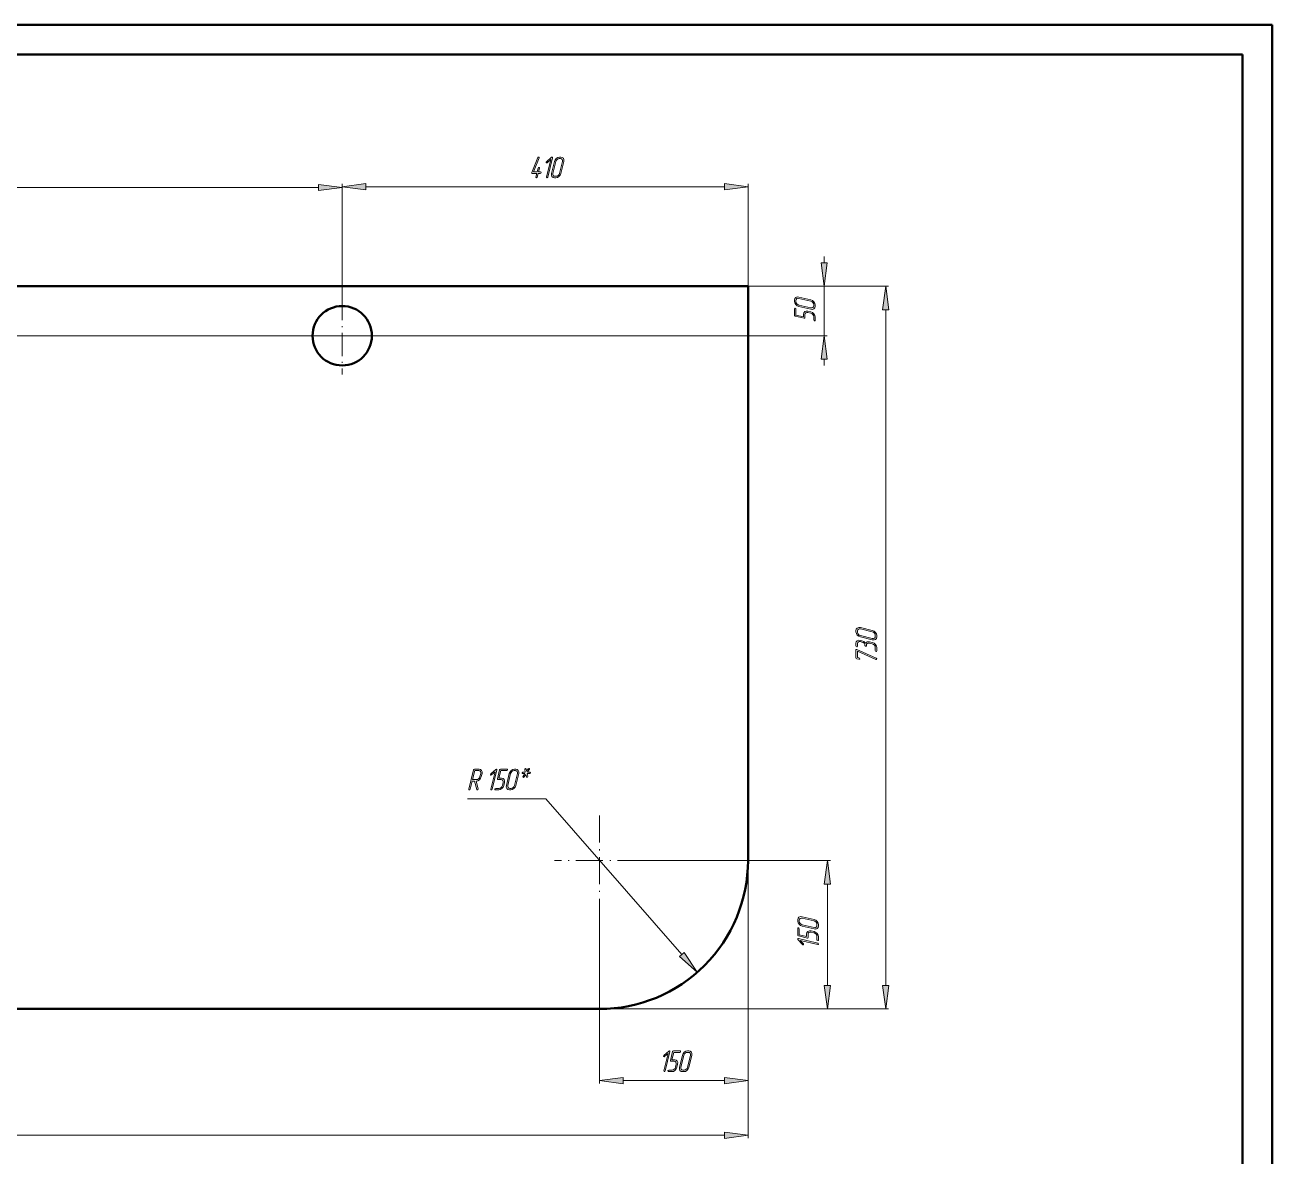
# Model space of a CAD drawing. Extents: x 0 to 420, y 0 to 297.
# Drawn here: x 210 to 420, y 106.6 to 297 of the extents above; entities that cross this region are included whole.
import ezdxf

# ---------------------------------------------------------------- set-up
doc = ezdxf.new("R2010")
doc.units = 0
doc.linetypes.add('DASHDOT', pattern=[18.5, 12, -3, 0.5, -3])

msp = doc.modelspace()

# ---------------------------------------------------------------- linework, layer by layer
at = {"color": 7, "lineweight": 50}
for p, q in [((420, 297), (0, 297)), ((420, 0), (420, 297)), ((415, 292), (20, 292)), ((415, 5), (415, 292)), ((331.758728, 253.012207), (38.4254, 253.012207)), ((331.758728, 253.012207), (331.758728, 156.34552)), ((306.758728, 131.34552), (63.4254, 131.34552))]:
    msp.add_line(p, q, dxfattribs=at)
at = {"color": 7, "lineweight": 13}
for p, q in [((110.724518, 269.630341), (259.459625, 269.630341)), ((263.425415, 251.178864), (263.425415, 270.269165)), ((263.425415, 251.178864), (263.425415, 270.130341)), ((267.391174, 269.769165), (327.792969, 269.769165)), ((331.758728, 253.012207), (331.758728, 270.269165)), ((344.585632, 256.977966), (344.585632, 258.012207)), ((331.758728, 253.012207), (355.436493, 253.012207)), ((331.758728, 253.012207), (345.085632, 253.012207)), ((344.585632, 244.678864), (344.585632, 253.012207)), ((354.936493, 135.31131), (354.936493, 249.046417)), ((113.258736, 244.678864), (345.085632, 244.678864)), ((344.585632, 239.678864), (344.585632, 240.713089)), ((297.697388, 166.716339), (284.503967, 166.716339)), ((320.598541, 140.505753), (297.697388, 166.716339)), ((314.327332, 156.34552), (345.621307, 156.34552)), ((331.758728, 156.34552), (331.758728, 109.578636)), ((331.758728, 156.34552), (331.758728, 118.792427)), ((345.121307, 135.31131), (345.121307, 152.379745)), ((306.758728, 148.776947), (306.758728, 118.792427)), ((306.758728, 131.34552), (345.621307, 131.34552)), ((306.758728, 131.34552), (355.436493, 131.34552)), ((310.724518, 119.292427), (327.792969, 119.292427)), ((42.391174, 110.078636), (327.792969, 110.078636))]:
    msp.add_line(p, q, dxfattribs=at)
at = {"color": 7, "linetype": 'DASHDOT', "lineweight": 13, "ltscale": 0.325}
for p, q in [((263.425415, 251.178864), (263.425415, 238.178864)), ((269.925415, 244.678864), (256.925415, 244.678864))]:
    msp.add_line(p, q, dxfattribs=at)
at = {"color": 7, "linetype": 'DASHDOT', "lineweight": 13, "ltscale": 0.378429}
for p, q in [((306.758728, 163.914108), (306.758728, 148.776947)), ((314.327332, 156.34552), (299.190186, 156.34552))]:
    msp.add_line(p, q, dxfattribs=at)
at = {"color": 7, "lineweight": 13}
for points in [[(296.484497, 272.266998), (296.636475, 272.896362), (296.622681, 272.988464), (296.558197, 273.019165), (296.470703, 272.983368), (296.410828, 272.896362), (296.25885, 272.266998), (295.609497, 272.266998), (296.59964, 274.615662), (296.608856, 274.646362), (296.595032, 274.733368), (296.521362, 274.769165), (296.447662, 274.743591), (296.392395, 274.66684), (295.337799, 272.169769), (295.333191, 272.139069), (295.342407, 272.052063), (295.411499, 272.016266), (296.198975, 272.016266), (296.046997, 271.391998), (296.060822, 271.299866), (296.134521, 271.269165), (296.222015, 271.299866), (296.272675, 271.391998), (296.424652, 272.016266), (296.765442, 272.016266), (296.857544, 272.05719), (296.908203, 272.144165), (296.898987, 272.231171), (296.825317, 272.266998)], [(298.068726, 271.391998), (298.856201, 274.641266), (298.842407, 274.733368), (298.768738, 274.764069), (298.685822, 274.728241), (297.833862, 273.981171), (297.773987, 273.894165), (297.792419, 273.80719), (297.861481, 273.766266), (297.948975, 273.80719), (298.556885, 274.344482), (297.843079, 271.391998), (297.861481, 271.299866), (297.930542, 271.269165), (298.018066, 271.299866)], [(300.247009, 272.016266), (300.73056, 274.016998), (300.748993, 274.303528), (300.661499, 274.549164), (300.477295, 274.712891), (300.233215, 274.769165), (300.007538, 274.769165), (299.731232, 274.707764), (299.473328, 274.544037), (299.270691, 274.298431), (299.155579, 274.016998), (298.671997, 272.016266), (298.648987, 271.729706), (298.745697, 271.489197), (298.920715, 271.320343), (299.164795, 271.269165), (299.390442, 271.269165), (299.66214, 271.320343), (299.924652, 271.489197), (300.127258, 271.729706)], [(300.021362, 272.016266), (299.938477, 271.816711), (299.804901, 271.663208), (299.629913, 271.550598), (299.450317, 271.519897), (299.22464, 271.519897), (299.063477, 271.550598), (298.948334, 271.663208), (298.88385, 271.821808), (298.897675, 272.016266), (299.381226, 274.016998), (299.454895, 274.206299), (299.593079, 274.370056), (299.763458, 274.477509), (299.947662, 274.518433), (300.17334, 274.518433), (300.334503, 274.477509), (300.454254, 274.370056), (300.514099, 274.206299), (300.504913, 274.016998)], [(259.459625, 269.108246), (263.425415, 269.630341), (259.459625, 270.152466)], [(267.391174, 270.29129), (263.425415, 269.769165), (267.391174, 269.24707)], [(327.792969, 269.24707), (331.758728, 269.769165), (327.792969, 270.29129)], [(344.063538, 256.977966), (344.585632, 253.012207), (345.107727, 256.977966)], [(355.458618, 249.046417), (354.936493, 253.012207), (354.414398, 249.046417)], [(342.338562, 250.715271), (340.33783, 251.198822), (340.05127, 251.217255), (339.805664, 251.129745), (339.641907, 250.945526), (339.585632, 250.701447), (339.585632, 250.4758), (339.647034, 250.199478), (339.810791, 249.941589), (340.056396, 249.738953), (340.33783, 249.623825), (342.338562, 249.140274), (342.625122, 249.117249), (342.865601, 249.213959), (343.034485, 249.388947), (343.085632, 249.633026), (343.085632, 249.858688), (343.034485, 250.130402), (342.865601, 250.392899), (342.625122, 250.595535)], [(342.338562, 250.489609), (342.538116, 250.406723), (342.69165, 250.273163), (342.804199, 250.098175), (342.8349, 249.918564), (342.8349, 249.692902), (342.804199, 249.531723), (342.69165, 249.416595), (342.53302, 249.352112), (342.338562, 249.365936), (340.33783, 249.849487), (340.148499, 249.923157), (339.984741, 250.061325), (339.877319, 250.23172), (339.836365, 250.415924), (339.836365, 250.641586), (339.877319, 250.802765), (339.984741, 250.922516), (340.148499, 250.982376), (340.33783, 250.973175)], [(342.338562, 248.68895), (341.837097, 248.808685), (341.550537, 248.827118), (341.310059, 248.739609), (341.146301, 248.559998), (341.090027, 248.320526), (341.090027, 247.869217), (339.836365, 248.168564), (339.836365, 249.177109), (339.795441, 249.273819), (339.713562, 249.324478), (339.626587, 249.310669), (339.585632, 249.236984), (339.585632, 248.113297), (339.62146, 248.021194), (339.713562, 247.975143), (341.21283, 247.611328), (341.310059, 247.615936), (341.340759, 247.689606), (341.340759, 248.256058), (341.376587, 248.417236), (341.484009, 248.541595), (341.647766, 248.596848), (341.837097, 248.583038), (342.338562, 248.463287), (342.53302, 248.38501), (342.69165, 248.25145), (342.804199, 248.076447), (342.8349, 247.896851), (342.8349, 247.330399), (342.875854, 247.238297), (342.96283, 247.187637), (343.049805, 247.196854), (343.085632, 247.270538), (343.085632, 247.836975), (343.034485, 248.104095), (342.865601, 248.366577), (342.625122, 248.569214)], [(345.107727, 240.713089), (344.585632, 244.678864), (344.063538, 240.713089)], [(352.689423, 195.059448), (350.68869, 195.543015), (350.402161, 195.561432), (350.156525, 195.473923), (349.992798, 195.289719), (349.936493, 195.045639), (349.936493, 194.819977), (349.997894, 194.543671), (350.161652, 194.285767), (350.407257, 194.083145), (350.68869, 193.968002), (352.689423, 193.484451), (352.975952, 193.461426), (353.216461, 193.558136), (353.385315, 193.733139), (353.436493, 193.977219), (353.436493, 194.202881), (353.385315, 194.474594), (353.216461, 194.737091), (352.975952, 194.939713)], [(352.689423, 194.833801), (352.888977, 194.7509), (353.04248, 194.617355), (353.15506, 194.442352), (353.18576, 194.262741), (353.18576, 194.037094), (353.15506, 193.8759), (353.04248, 193.760773), (352.88385, 193.696304), (352.689423, 193.710114), (350.68869, 194.193665), (350.499359, 194.267349), (350.335632, 194.405502), (350.228149, 194.575897), (350.187225, 194.760117), (350.187225, 194.985779), (350.228149, 195.146957), (350.335632, 195.266693), (350.499359, 195.326569), (350.68869, 195.317352)], [(351.522766, 192.950241), (351.26178, 193.198929), (350.939423, 193.34169), (350.68869, 193.401566), (350.402161, 193.419983), (350.156525, 193.337082), (349.992798, 193.157486), (349.936493, 192.908798), (349.936493, 192.457489), (349.977417, 192.365372), (350.064423, 192.319321), (350.151428, 192.323929), (350.187225, 192.397614), (350.187225, 192.848923), (350.228149, 193.014725), (350.335632, 193.129852), (350.499359, 193.189713), (350.68869, 193.180511), (350.939423, 193.120636), (351.13385, 193.03775), (351.29248, 192.899582), (351.40506, 192.729187), (351.43576, 192.549591), (351.476685, 192.457489), (351.56369, 192.402222), (351.650696, 192.416031), (351.686493, 192.489716), (351.686493, 192.60025), (351.727417, 192.766037), (351.8349, 192.885773), (351.998627, 192.94104), (352.187958, 192.927216), (352.689423, 192.80748), (352.88385, 192.729187), (353.04248, 192.595642), (353.15506, 192.420639), (353.18576, 192.236435), (353.18576, 191.674591), (353.226685, 191.582489), (353.31369, 191.53183), (353.400696, 191.541031), (353.436493, 191.614716), (353.436493, 192.176559), (353.385315, 192.448273), (353.216461, 192.71077), (352.975952, 192.913406), (352.689423, 193.033142), (352.187958, 193.152878), (351.793945, 193.143661)], [(350.090027, 191.863403), (350.054199, 191.877213), (349.972321, 191.863403), (349.936493, 191.789719), (349.936493, 190.435776), (349.972321, 190.343658), (350.064423, 190.297607), (350.437958, 190.205505), (350.53006, 190.214722), (350.56076, 190.288406), (350.53006, 190.3759), (350.437958, 190.431168), (350.187225, 190.491028), (350.187225, 191.587082), (353.28299, 190.196304), (353.318817, 190.18248), (353.405792, 190.200897), (353.436493, 190.269989), (353.410919, 190.343658), (353.339294, 190.403534)], [(285.963837, 169.715607), (285.991455, 169.715607), (286.263184, 169.771896), (286.521088, 169.935638), (286.728333, 170.176132), (286.848053, 170.462677), (286.967773, 170.964142), (286.986206, 171.250702), (286.898712, 171.496307), (286.714508, 171.660049), (286.470428, 171.716339), (285.682922, 171.716339), (285.59082, 171.680511), (285.544769, 171.588409), (284.757263, 168.339142), (284.771088, 168.24704), (284.840149, 168.216339), (284.932251, 168.24704), (284.98291, 168.339142), (285.319092, 169.715607), (285.705933, 169.715607), (286.111206, 168.27774), (286.138855, 168.226578), (286.189514, 168.216339), (286.277008, 168.252151), (286.332275, 168.339142), (286.336853, 168.40567)], [(285.378967, 169.966339), (285.73819, 171.465607), (286.410553, 171.465607), (286.571716, 171.424667), (286.691467, 171.317215), (286.751343, 171.153473), (286.742126, 170.964142), (286.622375, 170.462677), (286.53949, 170.268234), (286.401337, 170.109619), (286.230957, 170.002151), (286.051331, 169.966339)], [(288.677002, 168.339142), (289.464478, 171.588409), (289.450684, 171.680511), (289.377014, 171.711227), (289.294098, 171.6754), (288.442139, 170.928329), (288.382263, 170.841339), (288.400696, 170.754349), (288.469757, 170.713409), (288.557251, 170.754349), (289.165161, 171.291626), (288.451355, 168.339142), (288.469757, 168.24704), (288.538818, 168.216339), (288.626343, 168.24704)], [(290.629639, 168.963409), (290.749359, 169.464874), (290.767792, 169.751434), (290.680298, 169.991928), (290.500671, 170.15567), (290.2612, 170.211945), (289.809875, 170.211945), (290.109253, 171.465607), (291.117798, 171.465607), (291.214508, 171.506546), (291.265137, 171.588409), (291.251343, 171.6754), (291.177673, 171.716339), (290.053955, 171.716339), (289.961853, 171.680511), (289.915833, 171.588409), (289.552002, 170.089142), (289.55661, 169.991928), (289.63028, 169.961227), (290.196716, 169.961227), (290.35791, 169.9254), (290.482269, 169.817947), (290.537537, 169.654205), (290.523712, 169.464874), (290.403992, 168.963409), (290.325684, 168.768967), (290.192139, 168.610352), (290.017151, 168.497772), (289.837524, 168.467072), (289.271088, 168.467072), (289.178955, 168.426132), (289.128296, 168.339142), (289.137512, 168.252151), (289.211212, 168.216339), (289.777649, 168.216339), (290.044769, 168.267517), (290.307251, 168.436371), (290.509888, 168.676865)], [(292.655945, 168.963409), (293.139496, 170.964142), (293.157928, 171.250702), (293.070435, 171.496307), (292.88623, 171.660049), (292.642151, 171.716339), (292.416473, 171.716339), (292.140167, 171.654938), (291.882263, 171.491196), (291.679626, 171.245575), (291.564514, 170.964142), (291.080933, 168.963409), (291.057922, 168.676865), (291.154633, 168.436371), (291.329651, 168.267517), (291.57373, 168.216339), (291.799377, 168.216339), (292.071075, 168.267517), (292.333588, 168.436371), (292.536194, 168.676865)], [(292.430298, 168.963409), (292.347412, 168.763855), (292.213837, 168.610352), (292.038849, 168.497772), (291.859253, 168.467072), (291.633575, 168.467072), (291.472412, 168.497772), (291.357269, 168.610352), (291.292786, 168.768967), (291.30661, 168.963409), (291.790161, 170.964142), (291.863831, 171.153473), (292.002014, 171.317215), (292.172394, 171.424667), (292.356598, 171.465607), (292.582275, 171.465607), (292.743439, 171.424667), (292.86319, 171.317215), (292.923035, 171.153473), (292.913849, 170.964142)], [(294.622375, 171.214874), (294.926331, 171.654938), (294.953979, 171.716339), (294.940155, 171.803329), (294.866455, 171.839142), (294.755951, 171.767517), (294.479614, 171.368378), (294.396729, 171.767517), (294.309235, 171.839142), (294.221741, 171.798218), (294.166473, 171.716339), (294.166473, 171.654938), (294.258575, 171.214874), (293.853333, 171.214874), (293.7612, 171.173935), (293.715149, 171.092072), (293.719757, 170.999969), (293.793457, 170.964142), (294.1987, 170.964142), (293.894775, 170.524094), (293.867126, 170.462677), (293.880951, 170.375702), (293.95462, 170.339874), (294.069763, 170.411514), (294.346069, 170.810638), (294.428955, 170.411514), (294.511871, 170.339874), (294.603973, 170.375702), (294.654633, 170.462677), (294.654633, 170.524094), (294.562531, 170.964142), (294.967773, 170.964142), (295.064514, 171.005081), (295.115173, 171.092072), (295.101349, 171.179062), (295.027649, 171.214874)], [(345.643433, 152.379745), (345.121307, 156.34552), (344.599213, 152.379745)], [(342.874237, 146.389938), (340.873505, 146.873489), (340.586975, 146.891907), (340.341339, 146.804413), (340.177612, 146.620193), (340.121307, 146.376114), (340.121307, 146.150452), (340.182709, 145.874146), (340.346466, 145.616241), (340.592072, 145.41362), (340.873505, 145.298492), (342.874237, 144.814941), (343.160767, 144.791901), (343.401276, 144.888611), (343.570129, 145.063614), (343.621307, 145.307693), (343.621307, 145.533356), (343.570129, 145.805069), (343.401276, 146.067566), (343.160767, 146.270203)], [(342.874237, 144.363617), (342.372772, 144.483353), (342.086243, 144.50177), (341.845734, 144.414276), (341.681976, 144.234665), (341.625702, 143.995193), (341.625702, 143.543884), (340.37204, 143.843231), (340.37204, 144.851776), (340.331116, 144.948486), (340.249237, 144.999146), (340.162231, 144.985321), (340.121307, 144.911652), (340.121307, 143.787964), (340.157135, 143.695862), (340.249237, 143.649811), (341.748505, 143.28598), (341.845734, 143.290588), (341.876434, 143.364273), (341.876434, 143.930725), (341.912231, 144.091904), (342.019714, 144.216248), (342.183441, 144.271515), (342.372772, 144.25769), (342.874237, 144.137955), (343.068665, 144.059662), (343.227295, 143.926117), (343.339874, 143.751114), (343.370575, 143.571503), (343.370575, 143.005066), (343.411499, 142.912964), (343.498505, 142.862305), (343.58551, 142.871521), (343.621307, 142.94519), (343.621307, 143.511642), (343.570129, 143.778748), (343.401276, 144.041245), (343.160767, 144.243881)], [(342.874237, 146.164276), (343.073792, 146.08139), (343.227295, 145.94783), (343.339874, 145.772827), (343.370575, 145.593231), (343.370575, 145.367569), (343.339874, 145.20639), (343.227295, 145.091248), (343.068665, 145.026779), (342.874237, 145.040588), (340.873505, 145.524139), (340.684174, 145.597824), (340.520447, 145.735992), (340.412964, 145.906372), (340.37204, 146.090591), (340.37204, 146.316254), (340.412964, 146.477432), (340.520447, 146.597168), (340.684174, 146.657043), (340.873505, 146.647827)], [(343.498505, 142.41098), (340.249237, 143.198486), (340.157135, 143.184662), (340.126434, 143.110992), (340.162231, 143.028091), (340.909332, 142.176117), (340.996307, 142.116241), (341.083313, 142.134674), (341.124237, 142.203751), (341.083313, 142.29126), (340.546021, 142.899139), (343.498505, 142.185333), (343.590607, 142.203751), (343.621307, 142.272827), (343.590607, 142.360321)], [(320.205353, 140.162216), (323.207886, 137.519318), (320.991699, 140.849274)], [(344.599213, 135.31131), (345.121307, 131.34552), (345.643433, 135.31131)], [(354.414398, 135.31131), (354.936493, 131.34552), (355.458618, 135.31131)], [(317.824219, 120.915237), (318.611694, 124.164505), (318.5979, 124.256607), (318.5242, 124.287308), (318.441315, 124.251495), (317.589325, 123.504417), (317.52948, 123.417427), (317.547882, 123.330437), (317.616974, 123.289505), (317.704468, 123.330437), (318.312378, 123.867722), (317.598541, 120.915237), (317.616974, 120.823128), (317.686035, 120.792427), (317.77356, 120.823128)], [(319.776855, 121.539505), (319.896576, 122.04097), (319.914978, 122.327515), (319.827515, 122.568008), (319.647888, 122.73175), (319.408417, 122.78804), (318.957092, 122.78804), (319.256439, 124.041695), (320.265015, 124.041695), (320.361694, 124.082634), (320.412354, 124.164505), (320.39856, 124.251495), (320.32486, 124.292427), (319.201172, 124.292427), (319.10907, 124.256607), (319.063019, 124.164505), (318.699219, 122.665237), (318.703796, 122.568008), (318.777496, 122.537308), (319.343933, 122.537308), (319.505127, 122.501495), (319.629456, 122.394035), (319.684723, 122.230293), (319.670898, 122.04097), (319.551178, 121.539505), (319.4729, 121.345062), (319.339355, 121.186432), (319.164337, 121.07386), (318.984741, 121.043159), (318.418274, 121.043159), (318.326172, 121.00222), (318.275513, 120.915237), (318.284729, 120.828247), (318.358398, 120.792427), (318.924866, 120.792427), (319.191956, 120.843597), (319.454468, 121.012459), (319.657104, 121.252953)], [(321.803162, 121.539505), (322.286713, 123.540237), (322.305115, 123.826782), (322.217621, 124.072395), (322.033417, 124.236145), (321.789337, 124.292427), (321.56369, 124.292427), (321.287354, 124.231026), (321.02948, 124.067276), (320.826843, 123.821671), (320.7117, 123.540237), (320.228149, 121.539505), (320.205139, 121.252953), (320.301819, 121.012459), (320.476837, 120.843597), (320.720917, 120.792427), (320.946594, 120.792427), (321.218292, 120.843597), (321.480774, 121.012459), (321.683411, 121.252953)], [(321.577515, 121.539505), (321.494598, 121.339943), (321.361053, 121.186432), (321.186035, 121.07386), (321.006439, 121.043159), (320.780792, 121.043159), (320.619598, 121.07386), (320.504456, 121.186432), (320.440002, 121.345062), (320.453796, 121.539505), (320.937378, 123.540237), (321.011047, 123.729561), (321.1492, 123.893303), (321.319611, 124.000763), (321.503815, 124.041695), (321.729462, 124.041695), (321.890656, 124.000763), (322.010376, 123.893303), (322.070251, 123.729561), (322.061035, 123.540237)], [(310.724518, 119.814529), (306.758728, 119.292427), (310.724518, 118.770325)], [(327.792969, 118.770325), (331.758728, 119.292427), (327.792969, 119.814529)], [(327.792969, 109.556534), (331.758728, 110.078636), (327.792969, 110.600739)]]:
    msp.add_lwpolyline(points, close=True, dxfattribs=at)
at = {"color": 7, "lineweight": 50}
msp.add_circle((263.425415, 244.678864), 5, dxfattribs=at)
msp.add_arc((306.758728, 156.34552), 25.000001, 269.999997, 360, dxfattribs=at)
at = {"color": 7, "lineweight": 13}
for points in [[(259.459625, 269.108246), (263.425415, 269.630341), (259.459625, 269.108246), (259.459625, 270.152466)], [(267.391174, 270.29129), (263.425415, 269.769165), (267.391174, 270.29129), (267.391174, 269.24707)], [(327.792969, 269.24707), (331.758728, 269.769165), (327.792969, 269.24707), (327.792969, 270.29129)], [(344.063538, 256.977966), (344.585632, 253.012207), (344.063538, 256.977966), (345.107727, 256.977966)], [(355.458618, 249.046417), (354.936493, 253.012207), (355.458618, 249.046417), (354.414398, 249.046417)], [(345.107727, 240.713089), (344.585632, 244.678864), (345.107727, 240.713089), (344.063538, 240.713089)], [(345.643433, 152.379745), (345.121307, 156.34552), (345.643433, 152.379745), (344.599213, 152.379745)], [(320.205353, 140.162216), (323.207886, 137.519318), (320.205353, 140.162216), (320.991699, 140.849274)], [(344.599213, 135.31131), (345.121307, 131.34552), (344.599213, 135.31131), (345.643433, 135.31131)], [(354.414398, 135.31131), (354.936493, 131.34552), (354.414398, 135.31131), (355.458618, 135.31131)], [(310.724518, 119.814529), (306.758728, 119.292427), (310.724518, 119.814529), (310.724518, 118.770325)], [(327.792969, 118.770325), (331.758728, 119.292427), (327.792969, 118.770325), (327.792969, 119.814529)], [(327.792969, 109.556534), (331.758728, 110.078636), (327.792969, 109.556534), (327.792969, 110.600739)]]:
    msp.add_solid(points, dxfattribs=at)

doc.saveas('drawing.dxf')
